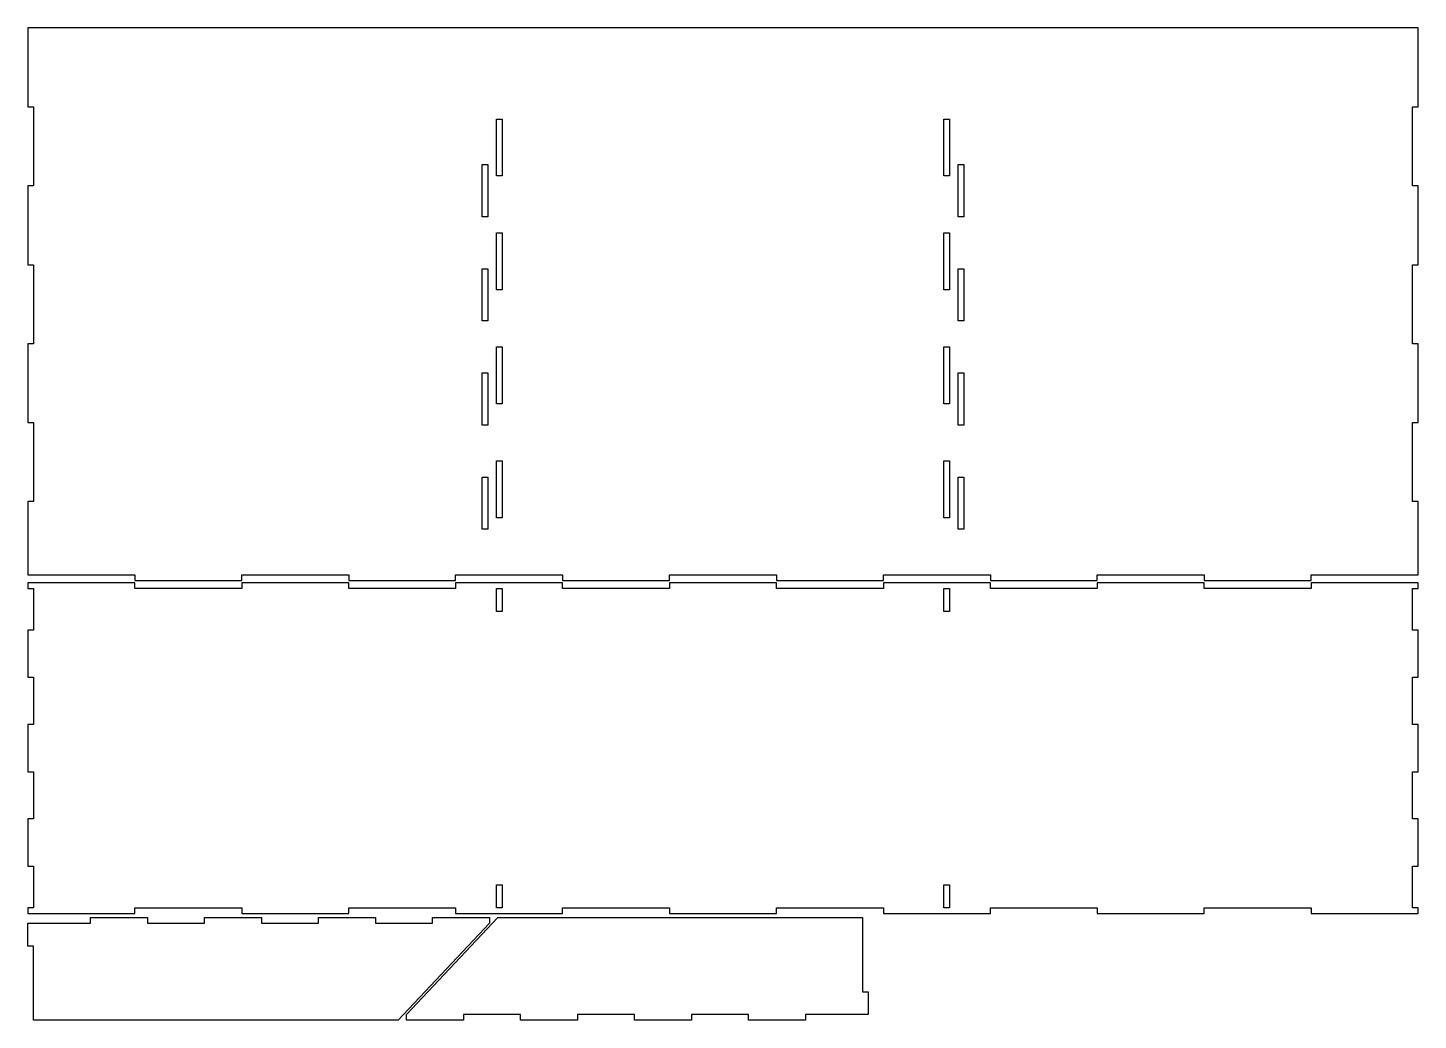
# Model space of a CAD drawing. Header units: inches. Extents: x 0.1 to 30.6, y -21.8 to -0.1.
import ezdxf

# ---------------------------------------------------------------- set-up
doc = ezdxf.new("R2010")
doc.units = ezdxf.units.IN
doc.header["$MEASUREMENT"] = 0
doc.layers.add('Layer 1', color=7, linetype='Continuous')

# ---------------------------------------------------------------- blocks, each defined once
blk = doc.blocks.new('block 2')
at = {"layer": 'Layer 1', "color": 7, "lineweight": 25, "true_color": 0xffffff}
blk.add_lwpolyline([(30.444, -1.804), (30.569, -1.804), (30.569, -0.072), (0.069, -0.072), (0.069, -1.804), (0.194, -1.804), (0.194, -3.536), (0.069, -3.536), (0.069, -5.268), (0.194, -5.268), (0.194, -7), (0.069, -7), (0.069, -8.732), (0.194, -8.732), (0.194, -10.465), (0.069, -10.465), (0.069, -12.072), (2.415, -12.072), (2.415, -12.197), (4.761, -12.197), (4.761, -12.072), (7.108, -12.072), (7.108, -12.197), (9.454, -12.197), (9.454, -12.072), (11.8, -12.072), (11.8, -12.197), (14.145, -12.197), (14.145, -12.072), (16.493, -12.072), (16.493, -12.197), (18.838, -12.197), (18.838, -12.072), (21.184, -12.072), (21.184, -12.197), (23.53, -12.197), (23.53, -12.072), (25.877, -12.072), (25.877, -12.197), (28.223, -12.197), (28.223, -12.072), (30.569, -12.072), (30.569, -10.465), (30.444, -10.465), (30.444, -8.732), (30.569, -8.732), (30.569, -7), (30.444, -7), (30.444, -5.268), (30.569, -5.268), (30.569, -3.536), (30.444, -3.536), (30.444, -1.804)], dxfattribs=at)
blk = doc.blocks.new('block 3')
at = {"layer": 'Layer 1', "color": 7, "lineweight": 25, "true_color": 0xffffff}
blk.add_lwpolyline([(20.287, -2.072), (20.287, -3.322), (20.162, -3.322), (20.162, -2.072), (20.287, -2.072)], dxfattribs=at)
blk = doc.blocks.new('block 4')
at = {"layer": 'Layer 1', "color": 7, "lineweight": 25, "true_color": 0xffffff}
blk.add_lwpolyline([(20.6, -5.357), (20.6, -6.5), (20.475, -6.5), (20.475, -5.357), (20.6, -5.357)], dxfattribs=at)
blk = doc.blocks.new('block 5')
at = {"layer": 'Layer 1', "color": 7, "lineweight": 25, "true_color": 0xffffff}
blk.add_lwpolyline([(20.6, -7.643), (20.6, -8.786), (20.475, -8.786), (20.475, -7.643), (20.6, -7.643)], dxfattribs=at)
blk = doc.blocks.new('block 6')
at = {"layer": 'Layer 1', "color": 7, "lineweight": 25, "true_color": 0xffffff}
blk.add_lwpolyline([(20.6, -9.929), (20.6, -11.072), (20.475, -11.072), (20.475, -9.929), (20.6, -9.929)], dxfattribs=at)
blk = doc.blocks.new('block 7')
at = {"layer": 'Layer 1', "color": 7, "lineweight": 25, "true_color": 0xffffff}
blk.add_lwpolyline([(10.475, -7.072), (10.475, -8.322), (10.35, -8.322), (10.35, -7.072), (10.475, -7.072)], dxfattribs=at)
blk = doc.blocks.new('block 8')
at = {"layer": 'Layer 1', "color": 7, "lineweight": 25, "true_color": 0xffffff}
blk.add_lwpolyline([(10.475, -4.572), (10.475, -5.822), (10.35, -5.822), (10.35, -4.572), (10.475, -4.572)], dxfattribs=at)
blk = doc.blocks.new('block 9')
at = {"layer": 'Layer 1', "color": 7, "lineweight": 25, "true_color": 0xffffff}
blk.add_lwpolyline([(10.162, -3.072), (10.162, -4.215), (10.037, -4.215), (10.037, -3.072), (10.162, -3.072)], dxfattribs=at)
blk = doc.blocks.new('block 10')
at = {"layer": 'Layer 1', "color": 7, "lineweight": 25, "true_color": 0xffffff}
blk.add_lwpolyline([(10.475, -9.572), (10.475, -10.822), (10.35, -10.822), (10.35, -9.572), (10.475, -9.572)], dxfattribs=at)
blk = doc.blocks.new('block 11')
at = {"layer": 'Layer 1', "color": 7, "lineweight": 25, "true_color": 0xffffff}
blk.add_lwpolyline([(10.162, -9.929), (10.162, -11.072), (10.037, -11.072), (10.037, -9.929), (10.162, -9.929)], dxfattribs=at)
blk = doc.blocks.new('block 12')
at = {"layer": 'Layer 1', "color": 7, "lineweight": 25, "true_color": 0xffffff}
blk.add_lwpolyline([(10.162, -7.643), (10.162, -8.786), (10.037, -8.786), (10.037, -7.643), (10.162, -7.643)], dxfattribs=at)
blk = doc.blocks.new('block 13')
at = {"layer": 'Layer 1', "color": 7, "lineweight": 25, "true_color": 0xffffff}
blk.add_lwpolyline([(10.162, -5.357), (10.162, -6.5), (10.037, -6.5), (10.037, -5.357), (10.162, -5.357)], dxfattribs=at)
blk = doc.blocks.new('block 14')
at = {"layer": 'Layer 1', "color": 7, "lineweight": 25, "true_color": 0xffffff}
blk.add_lwpolyline([(10.475, -2.072), (10.475, -3.322), (10.35, -3.322), (10.35, -2.072), (10.475, -2.072)], dxfattribs=at)
blk = doc.blocks.new('block 15')
at = {"layer": 'Layer 1', "color": 7, "lineweight": 25, "true_color": 0xffffff}
blk.add_lwpolyline([(20.287, -9.572), (20.287, -10.822), (20.162, -10.822), (20.162, -9.572), (20.287, -9.572)], dxfattribs=at)
blk = doc.blocks.new('block 16')
at = {"layer": 'Layer 1', "color": 7, "lineweight": 25, "true_color": 0xffffff}
blk.add_lwpolyline([(20.6, -3.072), (20.6, -4.215), (20.475, -4.215), (20.475, -3.072), (20.6, -3.072)], dxfattribs=at)
blk = doc.blocks.new('block 17')
at = {"layer": 'Layer 1', "color": 7, "lineweight": 25, "true_color": 0xffffff}
blk.add_lwpolyline([(20.287, -4.572), (20.287, -5.822), (20.162, -5.822), (20.162, -4.572), (20.287, -4.572)], dxfattribs=at)
blk = doc.blocks.new('block 18')
at = {"layer": 'Layer 1', "color": 7, "lineweight": 25, "true_color": 0xffffff}
blk.add_lwpolyline([(20.287, -7.072), (20.287, -8.322), (20.162, -8.322), (20.162, -7.072), (20.287, -7.072)], dxfattribs=at)
blk = doc.blocks.new('block 19')
at = {"layer": 'Layer 1', "color": 7, "lineweight": 25, "true_color": 0xffffff}
blk.add_lwpolyline([(28.223, -12.247), (28.223, -12.372), (25.877, -12.372), (25.877, -12.247), (23.53, -12.247), (23.53, -12.372), (21.184, -12.372), (21.184, -12.247), (18.838, -12.247), (18.838, -12.372), (16.493, -12.372), (16.493, -12.247), (14.145, -12.247), (14.145, -12.372), (11.8, -12.372), (11.8, -12.247), (9.454, -12.247), (9.454, -12.372), (7.108, -12.372), (7.108, -12.247), (4.761, -12.247), (4.761, -12.372), (2.415, -12.372), (2.415, -12.247), (0.069, -12.247), (0.069, -12.372), (0.194, -12.372), (0.194, -13.282), (0.069, -13.282), (0.069, -14.318), (0.194, -14.318), (0.194, -15.354), (0.069, -15.354), (0.069, -16.39), (0.194, -16.39), (0.194, -17.425), (0.069, -17.425), (0.069, -18.461), (0.194, -18.461), (0.194, -19.372), (0.069, -19.372), (0.069, -19.497), (2.415, -19.497), (2.415, -19.372), (4.761, -19.372), (4.761, -19.497), (7.108, -19.497), (7.108, -19.372), (9.454, -19.372), (9.454, -19.497), (11.8, -19.497), (11.8, -19.372), (14.145, -19.372), (14.145, -19.497), (16.493, -19.497), (16.493, -19.372), (18.838, -19.372), (18.838, -19.497), (21.184, -19.497), (21.184, -19.372), (23.53, -19.372), (23.53, -19.497), (25.877, -19.497), (25.877, -19.372), (28.223, -19.372), (28.223, -19.497), (30.569, -19.497), (30.569, -19.372), (30.444, -19.372), (30.444, -18.461), (30.569, -18.461), (30.569, -17.425), (30.444, -17.425), (30.444, -16.39), (30.569, -16.39), (30.569, -15.354), (30.444, -15.354), (30.444, -14.318), (30.569, -14.318), (30.569, -13.282), (30.444, -13.282), (30.444, -12.372), (30.569, -12.372), (30.569, -12.247), (28.223, -12.247)], dxfattribs=at)
blk = doc.blocks.new('block 20')
at = {"layer": 'Layer 1', "color": 7, "lineweight": 25, "true_color": 0xffffff}
blk.add_lwpolyline([(10.475, -12.372), (10.475, -12.872), (10.35, -12.872), (10.35, -12.372), (10.475, -12.372)], dxfattribs=at)
blk = doc.blocks.new('block 21')
at = {"layer": 'Layer 1', "color": 7, "lineweight": 25, "true_color": 0xffffff}
blk.add_lwpolyline([(20.287, -18.872), (20.287, -19.372), (20.162, -19.372), (20.162, -18.872), (20.287, -18.872)], dxfattribs=at)
blk = doc.blocks.new('block 22')
at = {"layer": 'Layer 1', "color": 7, "lineweight": 25, "true_color": 0xffffff}
blk.add_lwpolyline([(20.287, -12.372), (20.287, -12.872), (20.162, -12.872), (20.162, -12.372), (20.287, -12.372)], dxfattribs=at)
blk = doc.blocks.new('block 23')
at = {"layer": 'Layer 1', "color": 7, "lineweight": 25, "true_color": 0xffffff}
blk.add_lwpolyline([(10.475, -18.872), (10.475, -19.372), (10.35, -19.372), (10.35, -18.872), (10.475, -18.872)], dxfattribs=at)
blk = doc.blocks.new('block 24')
at = {"layer": 'Layer 1', "color": 7, "lineweight": 25, "true_color": 0xffffff}
blk.add_lwpolyline([(13.38, -21.713), (12.13, -21.713), (12.13, -21.838), (10.88, -21.838), (10.88, -21.713), (9.63, -21.713), (9.63, -21.838), (8.38, -21.838), (8.38, -21.713), (10.38, -19.588), (18.38, -19.588), (18.38, -21.213), (18.505, -21.213), (18.505, -21.713), (17.13, -21.713), (17.13, -21.838), (15.88, -21.838), (15.88, -21.713), (14.63, -21.713), (14.63, -21.838), (13.38, -21.838), (13.38, -21.713)], dxfattribs=at)
blk = doc.blocks.new('block 25')
at = {"layer": 'Layer 1', "color": 7, "lineweight": 25, "true_color": 0xffffff}
blk.add_lwpolyline([(5.194, -19.713), (6.444, -19.713), (6.444, -19.588), (7.694, -19.588), (7.694, -19.713), (8.944, -19.713), (8.944, -19.588), (10.194, -19.588), (10.194, -19.713), (8.194, -21.838), (0.194, -21.838), (0.194, -20.213), (0.069, -20.213), (0.069, -19.713), (1.444, -19.713), (1.444, -19.588), (2.694, -19.588), (2.694, -19.713), (3.944, -19.713), (3.944, -19.588), (5.194, -19.588), (5.194, -19.713)], dxfattribs=at)

msp = doc.modelspace()

# ---------------------------------------------------------------- block references
at = {"layer": 'Layer 1'}
for name in ['block 2', 'block 14', 'block 3', 'block 9', 'block 16', 'block 8', 'block 17', 'block 13', 'block 4', 'block 7', 'block 18', 'block 12', 'block 5', 'block 10', 'block 15', 'block 11', 'block 6', 'block 19', 'block 20', 'block 22', 'block 23', 'block 21', 'block 25', 'block 24']:
    msp.add_blockref(name, (0, 0), dxfattribs=at)

doc.saveas('drawing.dxf')
